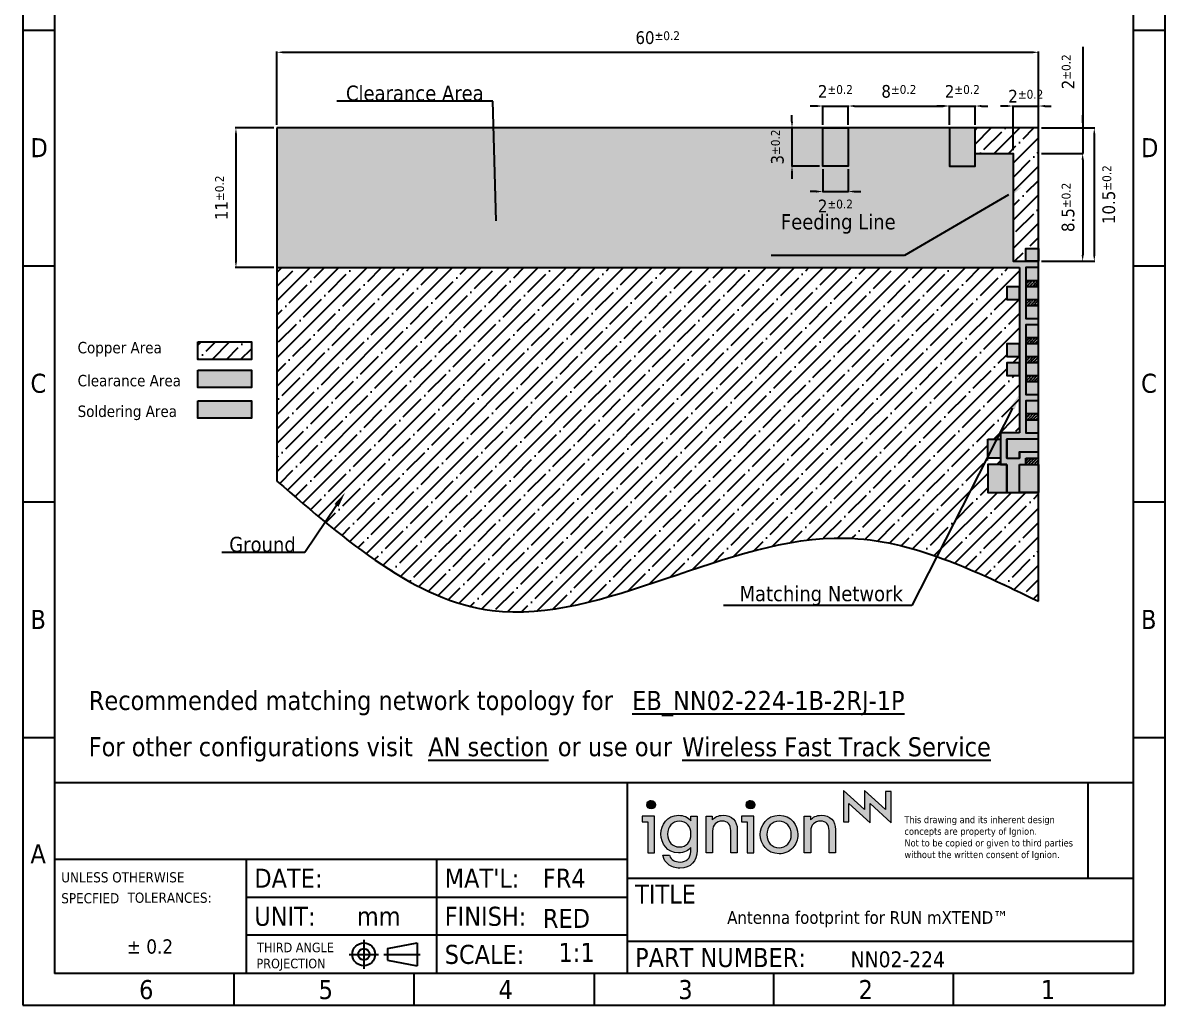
# Model space of a CAD drawing. Header units: millimetres. Extents: x 1390 to 1480, y 1256 to 1391.
# Drawn here: x 1390.4 to 1480.4, y 1255.8 to 1333.2 of the extents above; entities that cross this region are included whole.
import ezdxf
from ezdxf import colors
from ezdxf.entities.mleader import LeaderData, LeaderLine
from ezdxf.enums import TextEntityAlignment as Align
from ezdxf.math import Vec2, Vec3

# ---------------------------------------------------------------- set-up
doc = ezdxf.new("R2010")
doc.units = ezdxf.units.MM
doc.linetypes.add('HIDDEN', pattern=[0.2, 0.1, -0.1])
for name, color, linetype in [('00-BLACK', 250, 'Continuous'), ('NO COOPER AREA', 255, 'Continuous'), ('pads', 42, 'Continuous'), ('Text', 250, 'Continuous')]:
    doc.layers.add(name, color=color, linetype=linetype)
doc.layers.add('01-RED', color=240, linetype='Continuous', true_color=0xfc3344)
doc.layers.add('Cooper', color=115, linetype='HIDDEN', true_color=0x5a8b71)
doc.layers.add('DIMENSIONS', color=242, linetype='Continuous', plot=False)
doc.layers.add('No Resin', color=43, linetype='Continuous', lineweight=0, true_color=0xd4b038)
doc.styles.add('Arial', font='arialbd.ttf')
doc.styles.get("Standard").update_dxf_attribs({"font": 'arialbd.ttf'})
doc.styles.add('WY', font='tahoma.ttf')
doc.dimstyles.new('AM_ISO', dxfattribs={"dimtxt": 1, "dimasz": 0.5, "dimexe": 0.05, "dimexo": 0.25, "dimgap": 0.25, "dimtad": 1, "dimdsep": 46, "dimtxsty": 'WY', "dimcen": 0, "dimclrd": 256, "dimclre": 256, "dimclrt": 256, "dimazin": 2, "dimtol": 1, "dimtp": 0.2, "dimtm": 0.2, "dimtfac": 0.7, "dimtix": 1, "dimtmove": 1, "dimatfit": 3, "dimfxl": 1, "dimtolj": 2, "dimlwd": -1, "dimlwe": -1, "dimarcsym": 0})
pattern_1 = [(45, (-3.8567, 2.5224), (-1.122532, 1.122532), []), (45, (-2.7342, 2.5224), (-1.122532, 1.122532), [1.984375, -0.396875, 0, -0.396875])]

# ---------------------------------------------------------------- blocks, each defined once
blk = doc.blocks.new('*D7')
at = {"layer": 'Defpoints', "color": 0}
for p in [(1455.401, 1326.61), (1453.401, 1324.88), (1455.401, 1324.88)]:
    blk.add_point(p, dxfattribs=at)
at = {"layer": 'DIMENSIONS'}
for p, q in [((1452.901, 1326.61), (1452.401, 1326.61)), ((1453.401, 1325.13), (1453.401, 1326.66)), ((1453.401, 1326.61), (1455.401, 1326.61)), ((1455.401, 1325.13), (1455.401, 1326.66)), ((1455.901, 1326.61), (1456.401, 1326.61))]:
    blk.add_line(p, q, dxfattribs=at)
for points in [[(1452.901, 1326.694), (1452.901, 1326.527), (1453.401, 1326.61)], [(1455.901, 1326.694), (1455.901, 1326.527), (1455.401, 1326.61)]]:
    blk.add_solid(points, dxfattribs=at)
at = {"layer": 'DIMENSIONS', "insert": (1454.401, 1327.753), "char_height": 1, "attachment_point": 5, "style": 'WY'}
blk.add_mtext('\\A2;2{\\H0.700000;±0.2}', dxfattribs=at)
blk = doc.blocks.new('*D8')
at = {"layer": 'Defpoints', "color": 0}
for p in [(1463.401, 1326.61), (1455.401, 1324.88), (1463.401, 1324.88)]:
    blk.add_point(p, dxfattribs=at)
at = {"layer": 'DIMENSIONS'}
for p, q in [((1455.401, 1325.13), (1455.401, 1326.66)), ((1455.901, 1326.61), (1462.901, 1326.61)), ((1463.401, 1325.13), (1463.401, 1326.66))]:
    blk.add_line(p, q, dxfattribs=at)
for points in [[(1455.901, 1326.694), (1455.901, 1326.527), (1455.401, 1326.61)], [(1462.901, 1326.694), (1462.901, 1326.527), (1463.401, 1326.61)]]:
    blk.add_solid(points, dxfattribs=at)
at = {"layer": 'DIMENSIONS', "insert": (1459.401, 1327.758), "char_height": 1, "attachment_point": 5, "style": 'WY'}
blk.add_mtext('\\A2;8{\\H0.700000;±0.2}', dxfattribs=at)
blk = doc.blocks.new('*D9')
at = {"layer": 'Defpoints', "color": 0}
for p in [(1465.401, 1326.61), (1463.401, 1324.88), (1465.401, 1324.88)]:
    blk.add_point(p, dxfattribs=at)
at = {"layer": 'DIMENSIONS'}
for p, q in [((1462.901, 1326.61), (1462.401, 1326.61)), ((1463.401, 1325.13), (1463.401, 1326.66)), ((1463.401, 1326.61), (1465.401, 1326.61)), ((1465.401, 1325.13), (1465.401, 1326.66)), ((1465.901, 1326.61), (1466.401, 1326.61))]:
    blk.add_line(p, q, dxfattribs=at)
for points in [[(1462.901, 1326.694), (1462.901, 1326.527), (1463.401, 1326.61)], [(1465.901, 1326.694), (1465.901, 1326.527), (1465.401, 1326.61)]]:
    blk.add_solid(points, dxfattribs=at)
at = {"layer": 'DIMENSIONS', "insert": (1464.401, 1327.753), "char_height": 1, "attachment_point": 5, "style": 'WY'}
blk.add_mtext('\\A2;2{\\H0.700000;±0.2}', dxfattribs=at)
blk = doc.blocks.new('*D10')
at = {"layer": 'Defpoints', "color": 0}
for p in [(1453.401, 1324.88), (1450.98, 1321.88), (1453.401, 1321.88)]:
    blk.add_point(p, dxfattribs=at)
at = {"layer": 'DIMENSIONS'}
for p, q in [((1450.98, 1325.38), (1450.98, 1325.88)), ((1453.151, 1324.88), (1450.93, 1324.88)), ((1450.98, 1324.88), (1450.98, 1321.88)), ((1453.151, 1321.88), (1450.93, 1321.88)), ((1450.98, 1321.38), (1450.98, 1320.88))]:
    blk.add_line(p, q, dxfattribs=at)
for points in [[(1450.896, 1325.38), (1451.063, 1325.38), (1450.98, 1324.88)], [(1450.896, 1321.38), (1451.063, 1321.38), (1450.98, 1321.88)]]:
    blk.add_solid(points, dxfattribs=at)
at = {"layer": 'DIMENSIONS', "insert": (1449.834, 1323.38), "char_height": 1, "attachment_point": 5, "rotation": 90, "style": 'WY'}
blk.add_mtext('\\A2;3{\\H0.700000;±0.2}', dxfattribs=at)
blk = doc.blocks.new('*D11')
at = {"layer": 'Defpoints', "color": 0}
for p in [(1470.401, 1324.88), (1470.401, 1322.88), (1473.882, 1322.88)]:
    blk.add_point(p, dxfattribs=at)
at = {"layer": 'DIMENSIONS'}
for p, q in [((1473.882, 1331.27), (1473.882, 1324.88)), ((1473.882, 1325.38), (1473.882, 1325.88)), ((1470.651, 1324.88), (1473.932, 1324.88)), ((1473.882, 1324.88), (1473.882, 1322.88)), ((1473.882, 1324.88), (1473.882, 1322.88)), ((1470.651, 1322.88), (1473.932, 1322.88)), ((1473.882, 1322.38), (1473.882, 1321.88))]:
    blk.add_line(p, q, dxfattribs=at)
for points in [[(1473.799, 1325.38), (1473.966, 1325.38), (1473.882, 1324.88)], [(1473.799, 1322.38), (1473.966, 1322.38), (1473.882, 1322.88)]]:
    blk.add_solid(points, dxfattribs=at)
at = {"layer": 'DIMENSIONS', "insert": (1472.74, 1329.306), "char_height": 1, "attachment_point": 5, "rotation": 90, "style": 'WY'}
blk.add_mtext('\\A2;2{\\H0.700000;±0.2}', dxfattribs=at)
blk = doc.blocks.new('*D12')
at = {"layer": 'Defpoints', "color": 0}
for p in [(1470.401, 1324.88), (1470.401, 1314.38), (1474.797, 1314.38)]:
    blk.add_point(p, dxfattribs=at)
at = {"layer": 'DIMENSIONS'}
for p, q in [((1470.651, 1324.88), (1474.847, 1324.88)), ((1474.797, 1324.38), (1474.797, 1314.88)), ((1470.651, 1314.38), (1474.847, 1314.38))]:
    blk.add_line(p, q, dxfattribs=at)
for points in [[(1474.714, 1324.38), (1474.881, 1324.38), (1474.797, 1324.88)], [(1474.714, 1314.88), (1474.881, 1314.88), (1474.797, 1314.38)]]:
    blk.add_solid(points, dxfattribs=at)
at = {"layer": 'DIMENSIONS', "insert": (1475.943, 1319.63), "char_height": 1, "attachment_point": 5, "rotation": 90, "style": 'WY'}
blk.add_mtext('\\A2;10.5{\\H0.700000;±0.2}', dxfattribs=at)
blk = doc.blocks.new('*D13')
at = {"layer": 'Defpoints', "color": 0}
for p in [(1470.401, 1322.88), (1470.401, 1314.38), (1473.882, 1314.38)]:
    blk.add_point(p, dxfattribs=at)
at = {"layer": 'DIMENSIONS'}
for p, q in [((1470.651, 1322.88), (1473.932, 1322.88)), ((1473.882, 1322.38), (1473.882, 1314.88)), ((1470.651, 1314.38), (1473.932, 1314.38))]:
    blk.add_line(p, q, dxfattribs=at)
for points in [[(1473.799, 1322.38), (1473.966, 1322.38), (1473.882, 1322.88)], [(1473.799, 1314.88), (1473.966, 1314.88), (1473.882, 1314.38)]]:
    blk.add_solid(points, dxfattribs=at)
at = {"layer": 'DIMENSIONS', "insert": (1472.734, 1318.63), "char_height": 1, "attachment_point": 5, "rotation": 90, "style": 'WY'}
blk.add_mtext('\\A2;8.5{\\H0.700000;±0.2}', dxfattribs=at)
blk = doc.blocks.new('*D14')
at = {"layer": 'Defpoints', "color": 0}
for p in [(1453.401, 1321.88), (1455.401, 1321.88), (1455.401, 1319.876)]:
    blk.add_point(p, dxfattribs=at)
at = {"layer": 'DIMENSIONS'}
for p, q in [((1453.401, 1321.63), (1453.401, 1319.826)), ((1455.401, 1321.63), (1455.401, 1319.826)), ((1452.901, 1319.876), (1452.401, 1319.876)), ((1453.401, 1319.876), (1455.401, 1319.876)), ((1455.901, 1319.876), (1456.401, 1319.876))]:
    blk.add_line(p, q, dxfattribs=at)
for points in [[(1452.901, 1319.96), (1452.901, 1319.793), (1453.401, 1319.876)], [(1455.901, 1319.96), (1455.901, 1319.793), (1455.401, 1319.876)]]:
    blk.add_solid(points, dxfattribs=at)
at = {"layer": 'DIMENSIONS', "insert": (1454.401, 1318.733), "char_height": 1, "attachment_point": 5, "style": 'WY'}
blk.add_mtext('\\A2;2{\\H0.700000;±0.2}', dxfattribs=at)
blk = doc.blocks.new('*D15')
at = {"layer": 'Defpoints', "color": 0}
for p in [(1470.401, 1330.843), (1410.401, 1324.88), (1470.401, 1324.88)]:
    blk.add_point(p, dxfattribs=at)
at = {"layer": 'DIMENSIONS'}
for p, q in [((1410.401, 1325.13), (1410.401, 1330.893)), ((1410.901, 1330.843), (1469.901, 1330.843)), ((1470.401, 1325.13), (1470.401, 1330.893))]:
    blk.add_line(p, q, dxfattribs=at)
for points in [[(1410.901, 1330.926), (1410.901, 1330.759), (1410.401, 1330.843)], [(1469.901, 1330.926), (1469.901, 1330.759), (1470.401, 1330.843)]]:
    blk.add_solid(points, dxfattribs=at)
at = {"layer": 'DIMENSIONS', "insert": (1440.401, 1331.988), "char_height": 1, "attachment_point": 5, "style": 'WY'}
blk.add_mtext('\\A2;60{\\H0.700000;±0.2}', dxfattribs=at)
blk = doc.blocks.new('*D16')
at = {"layer": 'Defpoints', "color": 0}
for p in [(1410.401, 1324.88), (1407.169, 1313.88), (1410.401, 1313.88)]:
    blk.add_point(p, dxfattribs=at)
at = {"layer": 'DIMENSIONS'}
for p, q in [((1410.151, 1324.88), (1407.119, 1324.88)), ((1407.169, 1324.38), (1407.169, 1314.38)), ((1410.151, 1313.88), (1407.119, 1313.88))]:
    blk.add_line(p, q, dxfattribs=at)
for points in [[(1407.086, 1324.38), (1407.252, 1324.38), (1407.169, 1324.88)], [(1407.086, 1314.38), (1407.252, 1314.38), (1407.169, 1313.88)]]:
    blk.add_solid(points, dxfattribs=at)
at = {"layer": 'DIMENSIONS', "insert": (1406.035, 1319.38), "char_height": 1, "attachment_point": 5, "rotation": 90, "style": 'WY'}
blk.add_mtext('\\A2;11{\\H0.700000;±0.2}', dxfattribs=at)
blk = doc.blocks.new('*D17')
at = {"layer": 'Defpoints', "color": 0}
for p in [(1470.401, 1326.61), (1468.401, 1322.88), (1470.401, 1322.88)]:
    blk.add_point(p, dxfattribs=at)
at = {"layer": 'DIMENSIONS'}
for p, q in [((1467.901, 1326.61), (1467.401, 1326.61)), ((1468.401, 1323.13), (1468.401, 1326.66)), ((1468.401, 1326.61), (1470.401, 1326.61)), ((1470.401, 1323.13), (1470.401, 1326.66)), ((1470.901, 1326.61), (1471.401, 1326.61))]:
    blk.add_line(p, q, dxfattribs=at)
for points in [[(1467.901, 1326.694), (1467.901, 1326.527), (1468.401, 1326.61)], [(1470.901, 1326.694), (1470.901, 1326.527), (1470.401, 1326.61)]]:
    blk.add_solid(points, dxfattribs=at)
at = {"layer": 'DIMENSIONS', "insert": (1469.401, 1327.378), "char_height": 1, "attachment_point": 5, "style": 'WY'}
blk.add_mtext('\\A2;2{\\H0.700000;±0.2}', dxfattribs=at)
blk = doc.blocks.new('IGNION')
at = {"layer": '00-BLACK'}
h = blk.add_hatch(color=256, dxfattribs=at)
h.dxf.hatch_style = 2
edge = h.paths.add_edge_path()
edge.add_spline(control_points=[(376, -307.7), (371.4, -307.7), (367.3, -310.2), (365.4, -314.2), (364.8, -315.6), (364.5, -316.9), (364.5, -318.7), (364.5, -318.7), (364.5, -319.4), (364.5, -319.4), (364.5, -325.8), (369.3, -330.4), (376, -330.4), (382.6, -330.4), (387.5, -325.7), (387.5, -319.2), (387.5, -312.7), (382.5, -307.7), (376, -307.7)], knot_values=[0, 0, 0, 0, 1, 1, 1, 2, 2, 2, 3, 3, 3, 4, 4, 4, 5, 5, 5, 6, 6, 6, 6], degree=3, periodic=0)
h = blk.add_hatch(color=256, dxfattribs=at)
h.dxf.hatch_style = 2
edge = h.paths.add_edge_path()
edge.add_spline(control_points=[(640.6, -307.7), (636, -307.7), (631.9, -310.2), (630, -314.2), (629.4, -315.6), (629.1, -316.9), (629.1, -318.7), (629.1, -318.7), (629.1, -319.4), (629.1, -319.4), (629.1, -325.8), (633.9, -330.4), (640.6, -330.4), (647.3, -330.4), (652.1, -325.7), (652.1, -319.2), (652.1, -312.7), (647.1, -307.7), (640.6, -307.7)], knot_values=[0, 0, 0, 0, 1, 1, 1, 2, 2, 2, 3, 3, 3, 4, 4, 4, 5, 5, 5, 6, 6, 6, 6], degree=3, periodic=0)
h = blk.add_hatch(color=256, dxfattribs=at)
h.dxf.hatch_style = 2
h.paths.add_polyline_path([(351.8, -364.7), (367.2, -364.7), (367.2, -447.5), (384.5, -447.5), (384.5, -349.4), (351.8, -349.4)])
h = blk.add_hatch(color=256, dxfattribs=at)
h.dxf.hatch_style = 2
edge = h.paths.add_edge_path()
edge.add_spline(control_points=[(481.6, -361.8), (473.8, -352.2), (462.5, -347.2), (448.3, -347.2), (417.8, -347.2), (401.9, -372.4), (401.9, -397.2), (401.9, -422.1), (417.8, -447.3), (448.3, -447.3), (464.8, -447.3), (474.9, -440.4), (481, -432.9), (481, -432.9), (481, -443.7), (481, -443.7), (481, -460.8), (469.9, -471.8), (452.7, -471.8), (438.9, -471.8), (428.5, -465.6), (425, -455.2), (425, -455.2), (424.5, -453.8), (424.5, -453.8), (424.5, -453.8), (406.9, -453.8), (406.9, -453.8), (406.9, -453.8), (407.5, -456.3), (407.5, -456.3), (409.3, -464.6), (414.1, -472.3), (420.8, -477.8), (428.9, -484.4), (439.8, -487.8), (452.3, -487.8), (480.7, -487.8), (498.3, -469.8), (498.3, -440.8), (498.3, -440.8), (498.3, -349.4), (498.3, -349.4), (498.3, -349.4), (481.6, -349.4), (481.6, -349.4), (481.6, -349.4), (481.6, -361.8), (481.6, -361.8)], knot_values=[0, 0, 0, 0, 1, 1, 1, 2, 2, 2, 3, 3, 3, 4, 4, 4, 5, 5, 5, 6, 6, 6, 7, 7, 7, 8, 8, 8, 9, 9, 9, 10, 10, 10, 11, 11, 11, 12, 12, 12, 13, 13, 13, 14, 14, 14, 15, 15, 15, 16, 16, 16, 16], degree=3, periodic=0)
edge = h.paths.add_edge_path()
edge.add_spline(control_points=[(481.6, -397.2), (481.6, -417.7), (469.1, -431.5), (450.7, -431.5), (432.2, -431.5), (419.4, -417.4), (419.4, -397.2), (419.4, -377.2), (432.2, -363.2), (450.7, -363.2), (469.1, -363.2), (481.6, -376.9), (481.6, -397.2)], knot_values=[0, 0, 0, 0, 1, 1, 1, 2, 2, 2, 3, 3, 3, 4, 4, 4, 4], degree=3, periodic=0)
h = blk.add_hatch(color=256, dxfattribs=at)
h.dxf.hatch_style = 2
edge = h.paths.add_edge_path()
edge.add_spline(control_points=[(567.4, -347.2), (554, -347.2), (544.3, -352.8), (538.5, -359.3), (538.5, -359.3), (538.5, -349.4), (538.5, -349.4), (538.5, -349.4), (521.8, -349.4), (521.8, -349.4), (521.8, -349.4), (521.8, -447.5), (521.8, -447.5), (521.8, -447.5), (539.1, -447.5), (539.1, -447.5), (539.1, -447.5), (539.1, -389.5), (539.1, -389.5), (539.1, -373), (549.1, -362.8), (565.2, -362.8), (580.2, -362.8), (587.8, -371.3), (587.8, -388), (587.8, -388), (587.8, -447.5), (587.8, -447.5), (587.8, -447.5), (605.1, -447.5), (605.1, -447.5), (605.1, -447.5), (605.1, -385.4), (605.1, -385.4), (605.1, -362.2), (590.3, -347.2), (567.4, -347.2)], knot_values=[0, 0, 0, 0, 1, 1, 1, 2, 2, 2, 3, 3, 3, 4, 4, 4, 5, 5, 5, 6, 6, 6, 7, 7, 7, 8, 8, 8, 9, 9, 9, 10, 10, 10, 11, 11, 11, 12, 12, 12, 12], degree=3, periodic=0)
h = blk.add_hatch(color=256, dxfattribs=at)
h.dxf.hatch_style = 2
h.paths.add_polyline_path([(616.4, -364.7), (631.8, -364.7), (631.8, -447.5), (649.1, -447.5), (649.1, -349.4), (616.4, -349.4)])
h = blk.add_hatch(color=256, dxfattribs=at)
h.dxf.hatch_style = 2
edge = h.paths.add_edge_path()
edge.add_spline(control_points=[(716.4, -347.2), (684, -347.2), (666.5, -373.6), (666.5, -398.5), (666.5, -423.3), (684, -449.7), (716.4, -449.7), (730.8, -449.7), (743.9, -444.2), (753, -434.2), (761.7, -424.7), (766.4, -412.1), (766.4, -398.5), (766.4, -373.6), (748.9, -347.2), (716.4, -347.2)], knot_values=[0, 0, 0, 0, 1, 1, 1, 2, 2, 2, 3, 3, 3, 4, 4, 4, 5, 5, 5, 5], degree=3, periodic=0)
edge = h.paths.add_edge_path()
edge.add_spline(control_points=[(748.9, -398.5), (748.9, -419.2), (735.6, -433.7), (716.4, -433.7), (697.3, -433.7), (684, -419.2), (684, -398.5), (684, -377.7), (697.3, -363.2), (716.4, -363.2), (735.6, -363.2), (748.9, -377.7), (748.9, -398.5)], knot_values=[0, 0, 0, 0, 1, 1, 1, 2, 2, 2, 3, 3, 3, 4, 4, 4, 4], degree=3, periodic=0)
h = blk.add_hatch(color=256, dxfattribs=at)
h.dxf.hatch_style = 2
edge = h.paths.add_edge_path()
edge.add_spline(control_points=[(829.2, -347.2), (815.9, -347.2), (806.2, -352.8), (800.4, -359.3), (800.4, -359.3), (800.4, -349.4), (800.4, -349.4), (800.4, -349.4), (783.6, -349.4), (783.6, -349.4), (783.6, -349.4), (783.6, -447.5), (783.6, -447.5), (783.6, -447.5), (800.9, -447.5), (800.9, -447.5), (800.9, -447.5), (800.9, -389.5), (800.9, -389.5), (800.9, -373), (810.9, -362.8), (827, -362.8), (842, -362.8), (849.6, -371.3), (849.6, -388), (849.6, -388), (849.6, -447.5), (849.6, -447.5), (849.6, -447.5), (866.9, -447.5), (866.9, -447.5), (866.9, -447.5), (866.9, -385.4), (866.9, -385.4), (866.9, -362.2), (852.1, -347.2), (829.2, -347.2)], knot_values=[0, 0, 0, 0, 1, 1, 1, 2, 2, 2, 3, 3, 3, 4, 4, 4, 5, 5, 5, 6, 6, 6, 7, 7, 7, 8, 8, 8, 9, 9, 9, 10, 10, 10, 11, 11, 11, 12, 12, 12, 12], degree=3, periodic=0)
at = {"layer": '01-RED'}
h = blk.add_hatch(color=256, dxfattribs=at)
h.dxf.hatch_style = 2
h.paths.add_polyline_path([(1000.4, -284), (1000.4, -331.8), (944, -281.2), (944, -331.8), (887.7, -281.2), (887.7, -364.4), (902.5, -364.4), (902.5, -315.9), (958.9, -367.5), (958.9, -315.9), (1015.2, -367.5), (1015.2, -284)])
at = {"layer": '00-BLACK', "lineweight": 0}
for points in [[(351.8, -364.7), (367.2, -364.7), (367.2, -447.5), (384.5, -447.5), (384.5, -349.4), (351.8, -349.4), (351.8, -364.7)], [(616.4, -364.7), (631.8, -364.7), (631.8, -447.5), (649.1, -447.5), (649.1, -349.4), (616.4, -349.4), (616.4, -364.7)]]:
    blk.add_lwpolyline(points, dxfattribs=at)
for points, knots in [([(376, -307.7), (371.4, -307.7), (367.3, -310.2), (365.4, -314.2), (364.8, -315.6), (364.5, -316.9), (364.5, -318.7), (364.5, -318.7), (364.5, -319.4), (364.5, -319.4), (364.5, -325.8), (369.3, -330.4), (376, -330.4), (382.6, -330.4), (387.5, -325.7), (387.5, -319.2), (387.5, -312.7), (382.5, -307.7), (376, -307.7)], [0, 0, 0, 0, 1, 1, 1, 2, 2, 2, 3, 3, 3, 4, 4, 4, 5, 5, 5, 6, 6, 6, 6]), ([(640.6, -307.7), (636, -307.7), (631.9, -310.2), (630, -314.2), (629.4, -315.6), (629.1, -316.9), (629.1, -318.7), (629.1, -318.7), (629.1, -319.4), (629.1, -319.4), (629.1, -325.8), (633.9, -330.4), (640.6, -330.4), (647.3, -330.4), (652.1, -325.7), (652.1, -319.2), (652.1, -312.7), (647.1, -307.7), (640.6, -307.7)], [0, 0, 0, 0, 1, 1, 1, 2, 2, 2, 3, 3, 3, 4, 4, 4, 5, 5, 5, 6, 6, 6, 6]), ([(481.6, -361.8), (473.8, -352.2), (462.5, -347.2), (448.3, -347.2), (417.8, -347.2), (401.9, -372.4), (401.9, -397.2), (401.9, -422.1), (417.8, -447.3), (448.3, -447.3), (464.8, -447.3), (474.9, -440.4), (481, -432.9), (481, -432.9), (481, -443.7), (481, -443.7), (481, -460.8), (469.9, -471.8), (452.7, -471.8), (438.9, -471.8), (428.5, -465.6), (425, -455.2), (425, -455.2), (424.5, -453.8), (424.5, -453.8), (424.5, -453.8), (406.9, -453.8), (406.9, -453.8), (406.9, -453.8), (407.5, -456.3), (407.5, -456.3), (409.3, -464.6), (414.1, -472.3), (420.8, -477.8), (428.9, -484.4), (439.8, -487.8), (452.3, -487.8), (480.7, -487.8), (498.3, -469.8), (498.3, -440.8), (498.3, -440.8), (498.3, -349.4), (498.3, -349.4), (498.3, -349.4), (481.6, -349.4), (481.6, -349.4), (481.6, -349.4), (481.6, -361.8), (481.6, -361.8)], [0, 0, 0, 0, 1, 1, 1, 2, 2, 2, 3, 3, 3, 4, 4, 4, 5, 5, 5, 6, 6, 6, 7, 7, 7, 8, 8, 8, 9, 9, 9, 10, 10, 10, 11, 11, 11, 12, 12, 12, 13, 13, 13, 14, 14, 14, 15, 15, 15, 16, 16, 16, 16]), ([(481.6, -397.2), (481.6, -417.7), (469.1, -431.5), (450.7, -431.5), (432.2, -431.5), (419.4, -417.4), (419.4, -397.2), (419.4, -377.2), (432.2, -363.2), (450.7, -363.2), (469.1, -363.2), (481.6, -376.9), (481.6, -397.2)], [0, 0, 0, 0, 1, 1, 1, 2, 2, 2, 3, 3, 3, 4, 4, 4, 4]), ([(567.4, -347.2), (554, -347.2), (544.3, -352.8), (538.5, -359.3), (538.5, -359.3), (538.5, -349.4), (538.5, -349.4), (538.5, -349.4), (521.8, -349.4), (521.8, -349.4), (521.8, -349.4), (521.8, -447.5), (521.8, -447.5), (521.8, -447.5), (539.1, -447.5), (539.1, -447.5), (539.1, -447.5), (539.1, -389.5), (539.1, -389.5), (539.1, -373), (549.1, -362.8), (565.2, -362.8), (580.2, -362.8), (587.8, -371.3), (587.8, -388), (587.8, -388), (587.8, -447.5), (587.8, -447.5), (587.8, -447.5), (605.1, -447.5), (605.1, -447.5), (605.1, -447.5), (605.1, -385.4), (605.1, -385.4), (605.1, -362.2), (590.3, -347.2), (567.4, -347.2)], [0, 0, 0, 0, 1, 1, 1, 2, 2, 2, 3, 3, 3, 4, 4, 4, 5, 5, 5, 6, 6, 6, 7, 7, 7, 8, 8, 8, 9, 9, 9, 10, 10, 10, 11, 11, 11, 12, 12, 12, 12]), ([(716.4, -347.2), (684, -347.2), (666.5, -373.6), (666.5, -398.5), (666.5, -423.3), (684, -449.7), (716.4, -449.7), (730.8, -449.7), (743.9, -444.2), (753, -434.2), (761.7, -424.7), (766.4, -412.1), (766.4, -398.5), (766.4, -373.6), (748.9, -347.2), (716.4, -347.2)], [0, 0, 0, 0, 1, 1, 1, 2, 2, 2, 3, 3, 3, 4, 4, 4, 5, 5, 5, 5]), ([(748.9, -398.5), (748.9, -419.2), (735.6, -433.7), (716.4, -433.7), (697.3, -433.7), (684, -419.2), (684, -398.5), (684, -377.7), (697.3, -363.2), (716.4, -363.2), (735.6, -363.2), (748.9, -377.7), (748.9, -398.5)], [0, 0, 0, 0, 1, 1, 1, 2, 2, 2, 3, 3, 3, 4, 4, 4, 4]), ([(829.2, -347.2), (815.9, -347.2), (806.2, -352.8), (800.4, -359.3), (800.4, -359.3), (800.4, -349.4), (800.4, -349.4), (800.4, -349.4), (783.6, -349.4), (783.6, -349.4), (783.6, -349.4), (783.6, -447.5), (783.6, -447.5), (783.6, -447.5), (800.9, -447.5), (800.9, -447.5), (800.9, -447.5), (800.9, -389.5), (800.9, -389.5), (800.9, -373), (810.9, -362.8), (827, -362.8), (842, -362.8), (849.6, -371.3), (849.6, -388), (849.6, -388), (849.6, -447.5), (849.6, -447.5), (849.6, -447.5), (866.9, -447.5), (866.9, -447.5), (866.9, -447.5), (866.9, -385.4), (866.9, -385.4), (866.9, -362.2), (852.1, -347.2), (829.2, -347.2)], [0, 0, 0, 0, 1, 1, 1, 2, 2, 2, 3, 3, 3, 4, 4, 4, 5, 5, 5, 6, 6, 6, 7, 7, 7, 8, 8, 8, 9, 9, 9, 10, 10, 10, 11, 11, 11, 12, 12, 12, 12])]:
    blk.add_open_spline(points, degree=3, knots=knots, dxfattribs=at)
at = {"layer": '01-RED', "lineweight": 0}
blk.add_lwpolyline([(1000.4, -284), (1000.4, -331.8), (944, -281.2), (944, -331.8), (887.7, -281.2), (887.7, -364.4), (902.5, -364.4), (902.5, -315.9), (958.9, -367.5), (958.9, -315.9), (1015.2, -367.5), (1015.2, -284), (1000.4, -284)], dxfattribs=at)

msp = doc.modelspace()

# ---------------------------------------------------------------- hatches: boundary and pattern name
at = {"layer": 'Cooper'}
h = msp.add_hatch(dxfattribs=at)
h.set_pattern_fill('ANSI35', color=256, scale=0.25, style=0)
h.set_pattern_definition(pattern_1)
h.paths.add_polyline_path([(1470.401, 1324.88), (1465.401, 1324.88), (1465.401, 1322.88), (1468.401, 1322.88), (1468.401, 1314.38), (1469.401, 1314.38), (1469.401, 1315.38), (1470.401, 1315.38)])
h = msp.add_hatch(dxfattribs=at)
h.set_pattern_fill('ANSI35', color=256, scale=0.25, style=0)
h.set_pattern_definition(pattern_1)
edge = h.paths.add_edge_path()
edge.add_line((1410.401, 1313.88), (1410.401, 1297.076))
edge.add_spline(control_points=[(1410.401, 1297.076), (1415.853, 1292.36), (1429.135, 1280.871), (1451.516, 1296.767), (1465.397, 1290.031), (1470.401, 1287.603)], knot_values=[0, 0, 0, 0, 19.78307, 48.193566, 64.206902, 64.206902, 64.206902, 64.206902], degree=3, periodic=0)
edge.add_line((1470.401, 1287.603), (1470.401, 1296.18))
edge.add_line((1470.401, 1296.18), (1467.901, 1296.18))
edge.add_line((1467.901, 1296.18), (1466.401, 1296.18))
edge.add_line((1466.401, 1296.18), (1466.401, 1298.38))
edge.add_line((1466.401, 1298.38), (1467.401, 1298.38))
edge.add_line((1467.401, 1298.38), (1467.401, 1298.88))
edge.add_line((1467.401, 1298.88), (1466.401, 1298.88))
edge.add_line((1466.401, 1298.88), (1466.401, 1300.38))
edge.add_line((1466.401, 1300.38), (1467.401, 1300.38))
edge.add_line((1467.401, 1300.38), (1467.401, 1300.88))
edge.add_line((1467.401, 1300.88), (1468.901, 1300.88))
edge.add_line((1468.901, 1300.88), (1468.901, 1305.38))
edge.add_line((1468.901, 1305.38), (1467.901, 1305.38))
edge.add_line((1467.901, 1305.38), (1467.901, 1306.38))
edge.add_line((1467.901, 1306.38), (1468.901, 1306.38))
edge.add_line((1468.901, 1306.38), (1468.901, 1306.88))
edge.add_line((1468.901, 1306.88), (1467.901, 1306.88))
edge.add_line((1467.901, 1306.88), (1467.901, 1307.88))
edge.add_line((1467.901, 1307.88), (1468.901, 1307.88))
edge.add_line((1468.901, 1307.88), (1468.901, 1311.38))
edge.add_line((1468.901, 1311.38), (1467.901, 1311.38))
edge.add_line((1467.901, 1311.38), (1467.901, 1312.38))
edge.add_line((1467.901, 1312.38), (1468.901, 1312.38))
edge.add_line((1468.901, 1312.38), (1468.901, 1313.88))
edge.add_line((1468.901, 1313.88), (1410.401, 1313.88))
h = msp.add_hatch(dxfattribs=at)
h.set_pattern_fill('ANSI35', color=256, scale=0.05, style=0)
h.set_pattern_definition([(45, (-3.85672, 2.52243), (-0.224506403, 0.224506403), []), (45, (-3.6322, 2.52243), (-0.224506403, 0.224506403), [0.396875, -0.079375, 0, -0.079375])])
h.paths.add_polyline_path([(1470.401, 1312.38), (1470.401, 1312.88), (1469.401, 1312.88), (1469.401, 1312.38)])
h.paths.add_polyline_path([(1469.401, 1311.38), (1469.401, 1310.88), (1470.401, 1310.88), (1470.401, 1311.38)])
h.paths.add_polyline_path([(1469.401, 1308.38), (1469.401, 1307.88), (1470.401, 1307.88), (1470.401, 1308.38)])
h.paths.add_polyline_path([(1470.401, 1306.38), (1470.401, 1306.88), (1469.401, 1306.88), (1469.401, 1306.38)])
h.paths.add_polyline_path([(1469.401, 1305.38), (1469.401, 1304.88), (1470.401, 1304.88), (1470.401, 1305.38)])
h.paths.add_polyline_path([(1470.401, 1301.88), (1470.401, 1302.38), (1469.401, 1302.38), (1469.401, 1301.88)])
h.paths.add_polyline_path([(1469.401, 1298.88), (1469.401, 1298.38), (1470.401, 1298.38), (1470.401, 1298.88)])
h = msp.add_hatch(dxfattribs=at)
h.set_pattern_fill('ANSI35', color=256, scale=0.25, style=0)
h.set_pattern_definition([(45, (1.3771, 10.4941), (-1.122532, 1.122532), []), (45, (2.4996, 10.4941), (-1.122532, 1.122532), [1.984375, -0.396875, 0, -0.396875])])
h.paths.add_polyline_path([(1408.387, 1306.649), (1408.387, 1308.025), (1404.169, 1308.025), (1404.169, 1306.649)])
at = {"layer": 'NO COOPER AREA'}
for points in [[(1468.401, 1322.88), (1465.401, 1322.88), (1465.401, 1321.88), (1463.401, 1321.88), (1463.401, 1324.88), (1455.401, 1324.88), (1455.401, 1321.88), (1453.401, 1321.88), (1453.401, 1324.88), (1410.401, 1324.88), (1410.401, 1313.88), (1468.901, 1313.88), (1468.901, 1307.88), (1468.901, 1307.88), (1468.901, 1306.88), (1468.901, 1306.88), (1468.901, 1306.38), (1468.901, 1306.38), (1468.901, 1305.38), (1468.901, 1305.38), (1468.901, 1300.88), (1467.401, 1300.88), (1467.401, 1298.38), (1467.901, 1298.38), (1467.901, 1296.18), (1468.901, 1296.18), (1468.901, 1298.38), (1469.401, 1298.38), (1469.401, 1298.88), (1470.401, 1298.88), (1470.401, 1299.38), (1468.901, 1299.38), (1468.901, 1298.88), (1467.901, 1298.88), (1467.901, 1300.38), (1470.401, 1300.38), (1470.401, 1300.88), (1469.401, 1300.88), (1469.401, 1301.88), (1469.401, 1302.38), (1469.401, 1303.38), (1470.401, 1303.38), (1470.401, 1303.88), (1469.401, 1303.88), (1469.401, 1304.88), (1469.401, 1305.38), (1469.401, 1306.38), (1469.401, 1306.88), (1469.401, 1307.88), (1469.401, 1308.38), (1469.401, 1309.38), (1470.401, 1309.38), (1470.401, 1309.88), (1469.401, 1309.88), (1469.401, 1310.88), (1469.401, 1311.38), (1469.401, 1312.38), (1469.401, 1312.38), (1469.401, 1312.88), (1469.401, 1313.88), (1470.401, 1313.88), (1470.401, 1314.38), (1469.401, 1314.38), (1468.401, 1314.38)], [(1408.387, 1304.441), (1408.387, 1305.817), (1404.169, 1305.817), (1404.169, 1304.441)]]:
    msp.add_hatch(color=256, dxfattribs=at).paths.add_polyline_path(points)
at = {"layer": 'No Resin'}
for points in [[(1453.401, 1321.88), (1455.401, 1321.88), (1455.401, 1324.88), (1453.401, 1324.88)], [(1465.401, 1324.88), (1463.401, 1324.88), (1463.401, 1321.88), (1465.401, 1321.88)]]:
    msp.add_hatch(color=256, dxfattribs=at).paths.add_polyline_path(points)
h = msp.add_hatch(color=256, dxfattribs=at)
h.paths.add_polyline_path([(1470.401, 1315.38), (1469.401, 1315.38), (1469.401, 1314.38), (1470.401, 1314.38)])
h.paths.add_polyline_path([(1470.401, 1313.88), (1469.401, 1313.88), (1469.401, 1312.88), (1470.401, 1312.88)])
h.paths.add_polyline_path([(1468.901, 1312.38), (1467.901, 1312.38), (1467.901, 1311.38), (1468.901, 1311.38)])
h.paths.add_polyline_path([(1470.401, 1312.38), (1469.401, 1312.38), (1469.401, 1311.38), (1470.401, 1311.38)])
h.paths.add_polyline_path([(1470.401, 1310.88), (1469.401, 1310.88), (1469.401, 1309.88), (1470.401, 1309.88)])
h.paths.add_polyline_path([(1470.401, 1309.38), (1469.401, 1309.38), (1469.401, 1308.38), (1470.401, 1308.38)])
h.paths.add_polyline_path([(1470.401, 1307.88), (1469.401, 1307.88), (1469.401, 1306.88), (1470.401, 1306.88)])
h.paths.add_polyline_path([(1468.901, 1307.88), (1467.901, 1307.88), (1467.901, 1306.88), (1468.901, 1306.88)])
h.paths.add_polyline_path([(1468.901, 1306.38), (1467.901, 1306.38), (1467.901, 1305.38), (1468.901, 1305.38)])
h.paths.add_polyline_path([(1470.401, 1306.38), (1469.401, 1306.38), (1469.401, 1305.38), (1470.401, 1305.38)])
h.paths.add_polyline_path([(1470.401, 1304.88), (1469.401, 1304.88), (1469.401, 1303.88), (1470.401, 1303.88)])
h.paths.add_polyline_path([(1470.401, 1303.38), (1469.401, 1303.38), (1469.401, 1302.38), (1470.401, 1302.38)])
h.paths.add_polyline_path([(1470.401, 1301.88), (1469.401, 1301.88), (1469.401, 1300.88), (1470.401, 1300.88)])
h.paths.add_polyline_path([(1470.401, 1300.38), (1467.901, 1300.38), (1467.901, 1298.88), (1468.901, 1298.88), (1468.901, 1299.38), (1470.401, 1299.38)])
h.paths.add_polyline_path([(1467.401, 1300.38), (1466.401, 1300.38), (1466.401, 1298.88), (1467.401, 1298.88)])
h.paths.add_polyline_path([(1467.901, 1298.38), (1466.401, 1298.38), (1466.401, 1296.18), (1467.901, 1296.18)])
h.paths.add_polyline_path([(1470.401, 1298.38), (1468.901, 1298.38), (1468.901, 1296.18), (1470.401, 1296.18)])
at = {"layer": 'pads'}
msp.add_hatch(color=256, dxfattribs=at).paths.add_polyline_path([(1408.387, 1302.027), (1408.387, 1303.403), (1404.169, 1303.403), (1404.169, 1302.027)])

# ---------------------------------------------------------------- linework, layer by layer
for p, q in [((1390.381, 1390.793), (1390.381, 1255.793)), ((1480.381, 1255.793), (1480.381, 1390.793)), ((1392.881, 1388.293), (1392.881, 1258.293)), ((1477.881, 1258.293), (1477.881, 1388.293)), ((1390.381, 1332.593), (1392.881, 1332.593)), ((1477.881, 1332.593), (1480.381, 1332.593)), ((1470.401, 1324.88), (1410.401, 1324.88)), ((1470.401, 1324.88), (1410.401, 1324.88)), ((1410.401, 1324.88), (1410.401, 1297.076)), ((1470.401, 1287.603), (1470.401, 1324.88)), ((1390.381, 1314.018), (1392.881, 1314.018)), ((1477.881, 1314.018), (1480.381, 1314.018)), ((1390.381, 1295.443), (1392.881, 1295.443)), ((1477.881, 1295.443), (1480.381, 1295.443)), ((1390.381, 1276.868), (1392.881, 1276.868)), ((1477.881, 1276.868), (1480.381, 1276.868)), ((1477.881, 1273.293), (1392.881, 1273.293)), ((1437.993, 1273.293), (1437.993, 1258.293)), ((1474.281, 1273.293), (1474.281, 1265.793)), ((1392.881, 1267.293), (1437.993, 1267.293)), ((1407.993, 1258.293), (1407.993, 1267.293)), ((1422.993, 1258.293), (1422.993, 1267.293)), ((1437.993, 1265.793), (1477.881, 1265.793)), ((1407.993, 1264.293), (1437.993, 1264.293)), ((1437.993, 1264.293), (1437.993, 1258.293)), ((1437.993, 1261.293), (1407.993, 1261.293)), ((1419.099, 1260.243), (1421.455, 1260.693)), ((1419.099, 1260.243), (1419.099, 1259.343)), ((1421.455, 1260.693), (1421.455, 1258.893)), ((1477.881, 1260.793), (1437.993, 1260.793)), ((1419.099, 1259.343), (1421.455, 1258.893)), ((1437.993, 1258.293), (1392.881, 1258.293)), ((1477.881, 1258.293), (1392.881, 1258.293)), ((1407.043, 1255.793), (1407.043, 1258.293)), ((1421.211, 1255.793), (1421.211, 1258.293)), ((1435.381, 1258.293), (1435.381, 1255.793)), ((1449.546, 1255.793), (1449.546, 1258.293)), ((1463.713, 1255.793), (1463.713, 1258.293)), ((1390.381, 1255.793), (1480.381, 1255.793))]:
    msp.add_line(p, q)
at = {"ltscale": 0.3}
for p, q in [((1417.243, 1260.943), (1417.243, 1258.643)), ((1416.093, 1259.793), (1418.393, 1259.793)), ((1418.826, 1259.793), (1421.691, 1259.793))]:
    msp.add_line(p, q, dxfattribs=at)
for points in [[(1404.169, 1308.025), (1408.387, 1308.025), (1408.387, 1306.649), (1404.169, 1306.649)], [(1404.169, 1305.817), (1408.387, 1305.817), (1408.387, 1304.441), (1404.169, 1304.441)], [(1404.169, 1303.403), (1408.387, 1303.403), (1408.387, 1302.027), (1404.169, 1302.027)]]:
    msp.add_lwpolyline(points, close=True)
for radius in [0.9, 0.45]:
    msp.add_circle((1417.243, 1259.793), radius)
msp.add_open_spline([(1410.401, 1297.076), (1415.853, 1292.36), (1429.135, 1280.871), (1451.516, 1296.767), (1465.397, 1290.031), (1470.401, 1287.603)], degree=3, knots=[0, 0, 0, 0, 19.78307, 48.193566, 64.206902, 64.206902, 64.206902, 64.206902])
at = {"layer": 'Defpoints'}
for p, q in [((1453.401, 1324.88), (1455.401, 1324.88)), ((1453.401, 1321.88), (1453.401, 1324.88)), ((1455.401, 1324.88), (1455.401, 1321.88)), ((1455.401, 1321.88), (1453.401, 1321.88)), ((1410.401, 1313.88), (1468.901, 1313.88)), ((1468.901, 1313.88), (1468.901, 1300.88)), ((1470.401, 1296.18), (1470.401, 1313.88)), ((1468.901, 1312.38), (1467.901, 1312.38)), ((1469.401, 1312.88), (1469.401, 1312.38)), ((1469.401, 1311.38), (1469.401, 1310.88)), ((1469.401, 1308.38), (1469.401, 1307.88)), ((1469.401, 1306.88), (1469.401, 1306.38)), ((1469.401, 1305.38), (1469.401, 1304.88)), ((1469.401, 1302.38), (1469.401, 1301.88)), ((1468.901, 1300.88), (1467.401, 1300.88)), ((1467.401, 1300.88), (1467.401, 1298.38)), ((1467.901, 1298.88), (1467.901, 1300.38)), ((1468.901, 1299.38), (1468.901, 1298.88)), ((1469.401, 1298.38), (1469.401, 1298.88)), ((1469.401, 1298.88), (1470.401, 1298.88)), ((1467.401, 1298.38), (1467.901, 1298.38)), ((1467.401, 1298.38), (1467.901, 1298.38)), ((1467.901, 1298.38), (1467.901, 1296.18)), ((1467.901, 1298.38), (1467.901, 1296.18)), ((1468.901, 1296.18), (1468.901, 1298.38)), ((1468.901, 1298.38), (1469.401, 1298.38)), ((1467.901, 1296.18), (1470.401, 1296.18))]:
    msp.add_line(p, q, dxfattribs=at)
for points in [[(1453.401, 1324.88), (1455.401, 1324.88), (1455.401, 1321.88), (1453.401, 1321.88)], [(1463.401, 1324.88), (1463.401, 1321.88), (1463.701, 1321.88), (1465.401, 1321.88), (1465.401, 1322.88), (1468.401, 1322.88), (1468.401, 1314.38), (1470.401, 1314.38), (1470.401, 1324.88), (1465.401, 1324.88), (1463.701, 1324.88)], [(1463.401, 1321.88), (1465.401, 1321.88), (1465.401, 1324.88), (1463.401, 1324.88)], [(1470.401, 1314.38), (1469.401, 1314.38), (1469.401, 1315.38), (1470.401, 1315.38)], [(1470.401, 1313.88), (1469.401, 1313.88), (1469.401, 1312.88), (1470.401, 1312.88)], [(1468.901, 1312.38), (1467.901, 1312.38), (1467.901, 1311.38), (1468.901, 1311.38)], [(1468.901, 1312.38), (1467.901, 1312.38), (1467.901, 1311.38), (1468.901, 1311.38)], [(1470.401, 1312.38), (1469.401, 1312.38), (1469.401, 1311.38), (1470.401, 1311.38)], [(1470.401, 1310.88), (1469.401, 1310.88), (1469.401, 1309.88), (1470.401, 1309.88)], [(1470.401, 1309.38), (1469.401, 1309.38), (1469.401, 1308.38), (1470.401, 1308.38)], [(1468.901, 1307.88), (1467.901, 1307.88), (1467.901, 1306.88), (1468.901, 1306.88)], [(1468.901, 1307.88), (1467.901, 1307.88), (1467.901, 1306.88), (1468.901, 1306.88)], [(1470.401, 1307.88), (1469.401, 1307.88), (1469.401, 1306.88), (1470.401, 1306.88)], [(1468.901, 1306.38), (1467.901, 1306.38), (1467.901, 1305.38), (1468.901, 1305.38)], [(1468.901, 1306.38), (1467.901, 1306.38), (1467.901, 1305.38), (1468.901, 1305.38)], [(1470.401, 1306.38), (1469.401, 1306.38), (1469.401, 1305.38), (1470.401, 1305.38)], [(1470.401, 1304.88), (1469.401, 1304.88), (1469.401, 1303.88), (1470.401, 1303.88)], [(1470.401, 1303.38), (1469.401, 1303.38), (1469.401, 1302.38), (1470.401, 1302.38)], [(1470.401, 1301.88), (1469.401, 1301.88), (1469.401, 1300.88), (1470.401, 1300.88)], [(1466.401, 1300.38), (1467.401, 1300.38), (1467.401, 1298.88), (1466.401, 1298.88)], [(1467.901, 1299.38), (1467.901, 1298.88), (1468.901, 1298.88), (1468.901, 1299.38), (1470.401, 1299.38), (1470.401, 1300.38), (1467.901, 1300.38)], [(1467.901, 1298.38), (1466.401, 1298.38), (1466.401, 1296.18), (1467.901, 1296.18)], [(1468.901, 1298.38), (1470.401, 1298.38), (1470.401, 1296.18), (1468.901, 1296.18)]]:
    msp.add_lwpolyline(points, close=True, dxfattribs=at)
at = {"layer": 'No Resin'}
for p, q in [((1470.401, 1315.38), (1469.401, 1315.38)), ((1470.401, 1314.38), (1470.401, 1315.38)), ((1470.401, 1313.88), (1469.401, 1313.88)), ((1469.401, 1313.88), (1469.401, 1312.88)), ((1467.901, 1312.38), (1467.901, 1311.38)), ((1469.401, 1312.88), (1470.401, 1312.88)), ((1470.401, 1312.38), (1469.401, 1312.38)), ((1469.401, 1310.88), (1469.401, 1309.88)), ((1469.401, 1307.88), (1469.401, 1306.88)), ((1469.401, 1306.38), (1469.401, 1305.38)), ((1469.401, 1304.88), (1469.401, 1303.88)), ((1469.401, 1303.38), (1469.401, 1302.38))]:
    msp.add_line(p, q, dxfattribs=at)

# ---------------------------------------------------------------- block references
at = {"xscale": 0.0295750000000226, "yscale": 0.0295750000000226, "zscale": 0.029575}
msp.add_blockref('IGNION', (1428.773, 1281.016), dxfattribs=at)

# ---------------------------------------------------------------- texts
at = {"style": 'WY'}
for s, height, p in [('D', 1.5, (1390.982, 1322.579)), ('D', 1.5, (1478.482, 1322.579)), ('Copper Area', 0.9, (1394.696, 1307.133)), ('C', 1.5, (1390.982, 1304.025)), ('Clearance Area', 0.9, (1394.697, 1304.533)), ('C', 1.5, (1478.482, 1304.025)), ('Soldering Area', 0.9, (1394.697, 1302.119)), ('B', 1.5, (1390.982, 1285.423)), ('B', 1.5, (1478.482, 1285.423)), ('Recommended matching network topology for', 1.5, (1395.577, 1279.042)), ('%%UEB_NN02-224-1B-2RJ-1P', 1.5, (1438.392, 1279.038)), ('For other configurations visit', 1.5, (1395.572, 1275.402)), ('%%UAN section', 1.5, (1422.321, 1275.399)), ('or use our ', 1.5, (1432.531, 1275.402)), ('%%UWireless Fast Track Service', 1.5, (1442.325, 1275.393)), ('A', 1.5, (1390.982, 1266.969)), ('DATE:', 1.5, (1408.618, 1265.043)), ("MAT'L:", 1.5, (1423.618, 1265.043)), ('UNLESS OTHERWISE', 0.8, (1393.407, 1265.463)), ('SPECFIED', 0.8, (1393.407, 1263.813)), ('TOLERANCES:', 0.8, (1398.631, 1263.855)), ('TITLE', 1.5, (1438.618, 1263.793)), ('UNIT:', 1.5, (1408.618, 1262.043)), ('FINISH:', 1.5, (1423.618, 1262.043)), ('%%P 0.2', 1.125, (1398.573, 1259.851)), ('THIRD ANGLE', 0.75, (1408.843, 1259.961)), ('SCALE:', 1.5, (1423.618, 1259.043)), ('PART NUMBER:', 1.5, (1438.618, 1258.793)), ('PROJECTION', 0.75, (1408.787, 1258.698)), ('6', 1.5, (1399.541, 1256.271)), ('5', 1.5, (1413.689, 1256.271)), ('4', 1.5, (1427.857, 1256.271)), ('3', 1.5, (1442.027, 1256.271)), ('2', 1.5, (1456.225, 1256.271)), ('1', 1.5, (1470.594, 1256.271))]:
    msp.add_text(s, height=height, dxfattribs=at).set_placement(p)
at = {"color": 251, "style": 'WY'}
for s, p in [('FR4', (1431.353, 1265.045)), ('RED', (1431.353, 1261.876)), ('1:1', (1432.586, 1259.198))]:
    msp.add_text(s, height=1.5, dxfattribs=at).set_placement(p)
at = {"lineweight": 0, "insert": (1459.84, 1270.676), "char_height": 0.55, "width": 29.45594, "attachment_point": 1, "style": 'WY'}
msp.add_mtext('This drawing and its inherent design \\Pconcepts are property of Ignion. \\PNot to be copied or given to third parties \\Pwithout the written consent of Ignion.', dxfattribs=at)
at = {"attachment_point": 1, "style": 'WY'}
for s, insert, char_height, width in [('Antenna footprint for {\\C240;\\c3485655;RUN mXTEND™}', (1445.874, 1263.196), 1, 25.05398), ('NN02-224', (1455.6, 1260.027), 1.25, 10.95449)]:
    msp.add_mtext(s, dxfattribs=dict(at, insert=insert, char_height=char_height, width=width))
at = {"layer": 'Text', "style": 'WY'}
msp.add_attdef(' mm ', text=' mm ', height=1.5, dxfattribs=at).set_placement((1418.421, 1262.793), align=Align.MIDDLE)

# ---------------------------------------------------------------- dimensions: what is measured, and where the dimension line sits
at = {"layer": 'DIMENSIONS'}
for base, p1, p2, override, picture, middle in [((1470.401, 1330.843), (1410.401, 1324.88), (1470.401, 1324.88), {"dimgap": 0.625, "dimtxsty": 'WY', "dimtol": 1, "dimlim": 0, "dimtp": 0.2, "dimtm": 0.2, "dimtmove": 0, "dimtzin": 8}, '*D15', (1440.401, 1331.988)), ((1455.401, 1326.61), (1453.401, 1324.88), (1455.401, 1324.88), {"dimgap": 0.625, "dimtxsty": 'WY', "dimtol": 1, "dimlim": 0, "dimtp": 0.2, "dimtm": 0.2}, '*D7', (1454.401, 1327.753)), ((1463.401, 1326.61), (1455.401, 1324.88), (1463.401, 1324.88), {"dimgap": 0.625, "dimtxsty": 'WY', "dimtol": 1, "dimlim": 0, "dimtp": 0.2, "dimtm": 0.2}, '*D8', (1459.401, 1327.758)), ((1465.401, 1326.61), (1463.401, 1324.88), (1465.401, 1324.88), {"dimgap": 0.625, "dimtxsty": 'WY', "dimtol": 1, "dimlim": 0, "dimtp": 0.2, "dimtm": 0.2}, '*D9', (1464.401, 1327.753)), ((1470.401, 1326.61), (1468.401, 1322.88), (1470.401, 1322.88), {"dimtxsty": 'WY', "dimtp": 0.2, "dimtm": 0.2}, '*D17', (1469.401, 1327.378)), ((1455.401, 1319.876), (1453.401, 1321.88), (1455.401, 1321.88), {"dimgap": 0.625, "dimtad": 2, "dimtxsty": 'WY', "dimtol": 1, "dimlim": 0, "dimtp": 0.2, "dimtm": 0.2}, '*D14', (1454.401, 1318.733))]:
    dim = msp.add_linear_dim(base=base, p1=p1, p2=p2, dimstyle='AM_ISO', override=override, dxfattribs=at)
    dim.commit()
    dim.dimension.update_dxf_attribs({"geometry": picture, "text_midpoint": middle})
dim = msp.add_linear_dim(base=(1473.882, 1322.88), p1=(1470.401, 1324.88), p2=(1470.401, 1322.88), angle=90, dimstyle='AM_ISO', override={"dimgap": 0.625, "dimtad": 3, "dimtxsty": 'WY', "dimtol": 1, "dimlim": 0, "dimtp": 0.2, "dimtm": 0.2}, dxfattribs=at)
dim.commit()
dim.dimension.update_dxf_attribs({"geometry": '*D11', "text_midpoint": (1473.882, 1329.306), "dimtype": 160})
for base, p1, p2, override, picture, middle in [((1450.98, 1321.88), (1453.401, 1324.88), (1453.401, 1321.88), {"dimgap": 0.625, "dimtxsty": 'WY', "dimtol": 1, "dimlim": 0, "dimtp": 0.2, "dimtm": 0.2}, '*D10', (1449.834, 1323.38)), ((1407.169, 1313.88), (1410.401, 1324.88), (1410.401, 1313.88), {"dimgap": 0.625, "dimtxsty": 'WY', "dimtol": 1, "dimlim": 0, "dimtp": 0.2, "dimtm": 0.2}, '*D16', (1406.035, 1319.38)), ((1474.797, 1314.38), (1470.401, 1324.88), (1470.401, 1314.38), {"dimgap": 0.625, "dimtad": 2, "dimtxsty": 'WY', "dimtol": 1, "dimlim": 0, "dimtp": 0.2, "dimtm": 0.2}, '*D12', (1475.943, 1319.63)), ((1473.882, 1314.38), (1470.401, 1322.88), (1470.401, 1314.38), {"dimgap": 0.625, "dimtxsty": 'WY', "dimtol": 1, "dimlim": 0, "dimtp": 0.2, "dimtm": 0.2}, '*D13', (1472.734, 1318.63))]:
    dim = msp.add_linear_dim(base=base, p1=p1, p2=p2, angle=90, dimstyle='AM_ISO', override=override, dxfattribs=at)
    dim.commit()
    dim.dimension.update_dxf_attribs({"geometry": picture, "text_midpoint": middle})

# ---------------------------------------------------------------- leaders
at = {"layer": 'Text'}
ml = msp.add_multileader_mtext('Standard', dxfattribs=at)
ml.set_content('{\\fTahoma|b0|i0|c0|p34;Clearance Area}', color=256)
ml.set_leader_properties()
ml.build(insert=Vec2(0, 0))
ml.multileader.update_dxf_attribs({"text_right_attachment_type": 6, "dogleg_length": 0.36, "arrow_head_size": 1.2, "scale": 0.3})
ctx = ml.context
ctx.base_point, ctx.scale, ctx.char_height, ctx.arrow_head_size, ctx.landing_gap_size, ctx.plane_origin = Vec3(1415.296, 1327.611), 0.3, 1.2, 1.2, 0.6, Vec3(1423.357, 1297.629)
ctx.right_attachment, ctx.text_align_type = 6, 2
notes = []
notes.append((ctx, [(0, (1, 1, 0), (1427.399, 1326.998), (-1, 0), 0.108, [(0, [(1427.71, 1316.38)], 0, [])])]))
ctx.mtext.insert, ctx.mtext.alignment, ctx.mtext.flow_direction = Vec3(1426.691, 1328.223), 3, 5
ml = msp.add_multileader_mtext('Standard', dxfattribs=at)
ml.set_content('{\\fTahoma|b0|i0|c0|p34;Feeding Line\\P\\Fromans|c0; }', color=256, style='Arial')
ml.set_leader_properties()
ml.build(insert=Vec2(0, 0))
ml.multileader.update_dxf_attribs({"text_right_attachment_type": 5, "dogleg_length": 0.36, "arrow_head_size": 1.2, "scale": 0.3})
ctx = ml.context
ctx.base_point, ctx.scale, ctx.char_height, ctx.arrow_head_size, ctx.landing_gap_size, ctx.plane_origin = Vec3(1449.489, 1317.494), 0.3, 1.2, 1.2, 0.6, Vec3(1457.478, 1340.785)
ctx.right_attachment, ctx.text_align_type = 5, 2
notes.append((ctx, [(0, (1, 1, 0), (1459.855, 1314.84), (-1, 0), 0.108, [(0, [(1469.081, 1320.222)], 0, [])])]))
ctx.mtext.insert, ctx.mtext.alignment, ctx.mtext.flow_direction = Vec3(1459.147, 1318.094), 3, 5
ml = msp.add_multileader_mtext('Standard', dxfattribs=at)
ml.set_content('{\\fTahoma|b0|i0|c0|p34;Matching Network}', color=256)
ml.set_leader_properties()
ml.build(insert=Vec2(0, 0))
ml.multileader.update_dxf_attribs({"text_right_attachment_type": 6, "dogleg_length": 0.36, "arrow_head_size": 1.2, "scale": 0.3})
ctx = ml.context
ctx.base_point, ctx.scale, ctx.char_height, ctx.arrow_head_size, ctx.landing_gap_size, ctx.plane_origin = Vec3(1446.043, 1288.037), 0.3, 1.2, 1.2, 0.6, Vec3(1439.526, 1291.697)
ctx.right_attachment, ctx.text_align_type = 6, 2
notes.append((ctx, [(0, (1, 1, 0), (1460.422, 1287.267), (-1, 0), 0.108, [(0, [(1468.901, 1303.88)], 0, [])])]))
ctx.mtext.insert, ctx.mtext.alignment, ctx.mtext.flow_direction = Vec3(1459.714, 1288.808), 3, 5
ml = msp.add_multileader_mtext('Standard', dxfattribs=at)
ml.set_content('{\\fTahoma|b0|i0|c0|p34;Ground}', color=256)
ml.set_leader_properties()
ml.build(insert=Vec2(0, 0))
ml.multileader.update_dxf_attribs({"text_right_attachment_type": 6, "dogleg_length": 0.36, "arrow_head_size": 1.2, "scale": 0.3})
ctx = ml.context
ctx.base_point, ctx.scale, ctx.char_height, ctx.arrow_head_size, ctx.landing_gap_size, ctx.plane_origin = Vec3(1406.099, 1292.067), 0.3, 1.2, 1.2, 0.6, Vec3(1415.761, 1296.145)
ctx.right_attachment, ctx.text_align_type = 6, 2
notes.append((ctx, [(0, (1, 1, 0), (1412.59, 1291.455), (-1, 0), 0.108, [(0, [(1415.761, 1296.145)], 0, [])])]))
ctx.mtext.insert, ctx.mtext.alignment, ctx.mtext.flow_direction = Vec3(1411.882, 1292.68), 3, 5
for ctx, leaders in notes:
    for number, flags, end, landing, length, lines in leaders:
        leader = LeaderData()
        leader.index, (leader.has_last_leader_line, leader.has_dogleg_vector, leader.attachment_direction) = number, flags
        leader.last_leader_point, leader.dogleg_vector, leader.dogleg_length = Vec3(end), Vec3(landing), length
        for number, points, colour, breaks in lines:
            line = LeaderLine()
            line.index, line.vertices, line.color, line.breaks = number, Vec3.list(points), colors.encode_raw_color(colour), breaks
            leader.lines.append(line)
        ctx.leaders.append(leader)

doc.saveas('drawing.dxf')
